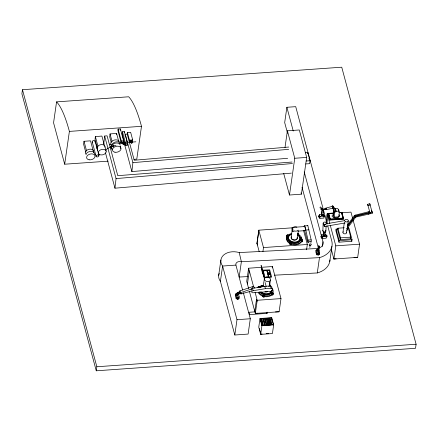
<?xml version="1.0" encoding="UTF-8"?>
<svg xmlns="http://www.w3.org/2000/svg" width="438" height="438" viewBox="0 0 438 438"><rect width="100%" height="100%" fill="white"/><g stroke="black" fill="none" stroke-linecap="round" stroke-linejoin="round"><path stroke-width="0.66" d="M125.054 143.04L124.852 141.95L124.797 143.029M326.732 235.951C326.847 234.182 327.416 237.593 326.825 236.734M322.85 230.815L323.173 223.243M325.861 230.957L326.124 225.915M333.187 208.17L333.137 207.481M104.507 145.761L101.901 136.059L95.369 136.618L95.041 139.487L97.471 148.542M103.691 144.354L104.638 136.037L107.091 135.829L117.784 175.682L292.08 162.027M118.742 141.452L116.579 133.387L110.042 133.946L109.719 136.815L111.214 142.399M116.448 134.532L116.579 133.387M291.374 173.125L114.964 188.192L116.059 178.594L104.638 136.037M125.065 136.191L125.279 134.274L127.195 134.11L134.209 160.242L288.746 147.042M287.651 158.288L131.876 171.586L132.895 162.646L125.279 134.274M286.715 237.982A7.649 5.322 7.7 0 1 287.082 237.106L287.186 236.334A0.996 0.695 7.7 0 1 287.142 235.124M291.182 237.325L292.387 228.346A3.104 2.163 7.7 0 0 292.491 229.474M286.622 238.436A7.649 5.322 7.7 0 0 289.721 243.528A0.996 0.695 7.7 0 0 290.12 244.503A0.996 0.695 7.7 0 0 291.467 244.316L291.571 243.539A7.649 5.322 7.7 0 0 301.399 241.135A0.996 0.695 7.7 0 0 302.559 240.791A0.996 0.695 7.7 0 0 302.105 239.893M297.243 238.59L298.278 230.892M291.467 244.316A7.649 5.322 7.7 0 0 301.295 241.913L301.399 241.135M22.48 89.708L21.9 93.759L96.261 370.8L415.52 348.292L416.1 344.241L341.739 67.2L22.48 89.708L96.842 366.754L96.261 370.8M134.061 159.322L136.782 159.131L141.49 126.319A107.157 21.955 86 0 0 128.673 96.787L56.568 101.873L53.567 122.81L64.682 164.212L108.213 161.146M64.682 164.212L69.39 131.4A107.157 21.955 86 0 0 56.568 101.873M93.606 152.298L90.529 140.833L84.008 141.293L83.592 144.168L85.678 151.931M118.118 129.128L117.915 130.524L121.102 142.399L123.396 142.235L123.593 140.844L120.406 128.969L118.118 129.128L121.304 141.003L121.102 142.399M120.204 130.36L120.406 128.969M121.479 142.427L121.622 142.958L120.921 142.739L121.102 141.479M124.71 143.598L125.224 145.525L127.146 145.389L127.458 143.182L124.354 131.608L122.432 131.739L122.12 133.946L124.359 142.312M124.195 132.709L124.354 131.608M123.609 142.892L123.73 144.14L125.213 144.036L125.284 143.516L125.093 142.788L123.609 142.892L123.73 144.14M125.093 142.788L125.213 144.036M125.224 145.525L125.542 143.319L122.432 131.739M127.173 134.11L127.403 132.522L130.644 132.298L132.698 139.946L132.473 141.534L129.232 141.764L129.456 140.176L127.403 132.522M130.683 140.981L130.754 140.494L131.427 140.45L131.931 143.073L131.258 143.122L130.683 140.981L131.362 140.932L131.427 140.45M131.039 141.567L131.761 141.184L131.926 142.295L131.247 142.339L131.088 141.233M131.258 143.122L130.754 140.494M131.718 141.518L131.761 141.184M218.688 275.354L220.889 260.035M243.287 292.579L250.312 318.755L248.116 334.074L234.801 335.01L220.396 281.36L222.597 266.041A14.246 10.184 9 0 1 224.026 254.713A14.246 10.184 9 0 1 239.23 252.578L317.342 248.499A8.525 6.055 8.2 0 0 318.311 248.291M238.989 298.601L239.225 296.948L238.414 293.914L235.622 294.112L235.387 295.77L236.197 298.798L237.314 298.721M236.197 298.798L236.438 297.145L235.622 294.112M236.909 295.212L237.248 292.814L237.768 292.781L237.604 295.842L237.084 295.88L236.909 295.212L237.423 295.174M237.084 295.88L237.248 292.814M237.593 293.975L237.768 292.781M234.801 335.01L236.996 319.691L222.597 266.041L235.912 265.099A4.429 3.148 8.2 0 1 241.371 261.716L319.483 257.632A22.541 16.014 8.2 0 0 331.818 241.157L327.744 225.997M249.359 291.204L255.327 313.444L279.105 311.768L280.993 298.596L272.392 266.534L248.614 268.215L246.72 281.382L248.658 288.598M247.437 284.038L249.173 271.921L248.461 269.271M259.192 251.636L256.947 243.265L258.82 230.185L292.546 227.804M257.035 243.347L258.677 231.899M257.478 245.012L256.947 243.265M262.926 251.5L263.49 247.574L258.82 230.185M258.234 286.759L258.327 287.525L258.234 286.759L258.814 286.463L259.526 286.666L259.625 287.432L259.526 286.666M254.779 311.402L256.52 299.285L257.046 301.256M258.814 286.463L258.196 287.027M255.327 313.444L257.216 300.276L255.113 292.42M268.62 277.008L264.985 277.342L270.881 276.772L269.14 270.279L263.238 270.848L266.89 270.438L268.609 277.084L266.879 270.514L263.249 270.772M327.213 224.021L295.716 106.664L286.885 107.288L284.684 122.607L287.52 133.157M264.109 274.095L262.723 274.139L261.541 269.173L262.077 269.036L262.039 269.354M263.096 295.53L263.714 294.966L264.426 295.168L264.525 295.935L263.227 296.028L263.096 295.53L263.676 295.234L264.388 295.436L264.525 295.935M259.997 318.508L258.754 327.181L260.681 334.369L272.42 333.542L273.662 324.876L271.735 317.681L259.997 318.508L261.929 325.702L260.681 334.369M263.227 296.028L263.134 295.261M284.996 147.518L287.394 130.809L299.307 129.971L306.677 157.423L301.404 194.182L289.491 195.019L283.698 173.453M263.944 296.23L264.557 295.672M267.738 273.838L270.662 273.482L270.585 274.024M272.201 267.853L272.392 266.534M266.468 313.717L266.66 312.371M271.637 293.778L271.889 293.011L272.573 292.962L273.005 293.679L272.786 294.177L272.102 294.221L271.637 293.778L271.889 293.011M272.102 294.221L271.675 293.509M272.573 292.962L273.005 293.679M272.786 294.177L273.044 293.411M270.054 320.194L270.23 318.946L260.238 319.652M270.903 322.488L271.549 317.983L260.364 318.771L262.138 325.385L273.328 324.596L271.549 317.983M289.491 195.019L294.763 158.26L287.394 130.809M286.89 235.639L287.147 234.877L287.832 234.828L288.297 235.277L288.045 236.038L286.89 235.639L287.848 235.852M287.361 236.087L287.191 235.458M287.832 234.828L288.259 235.545M288.045 236.038L288.297 235.277M289.792 243.227L290.044 242.466L290.728 242.417L291.16 243.134L290.941 243.632L290.257 243.676L289.792 243.227L290.044 242.466M291.571 243.539A0.996 0.695 7.7 0 1 290.224 243.725L289.83 242.964M290.728 242.417L290.005 242.734M290.941 243.632L291.199 242.866M307.673 153.749L307.843 152.572L305.264 152.752M297.769 233.761L298.519 233.7L298.617 234.467L298.037 234.763L298.656 234.199M298.519 233.7L298.617 234.467M307.843 152.572L310.033 160.73L309.611 163.675L305.74 163.949M301.076 240.555L301.328 239.794L302.012 239.745L302.477 240.194L302.225 240.96L301.076 240.555L301.941 240.807L301.979 240.265M301.541 241.004L302.477 240.194M302.012 239.745L302.444 240.462M306.573 249.748L307.328 244.481L303.523 230.311M309.814 247.426L310.142 245.132M319.313 215.764L319.472 214.658L323.616 214.368L324.164 216.41L323.923 218.064L319.784 218.359L319.373 216.826M319.784 218.359L320.019 216.701L319.472 214.658M318.284 250.049L316.055 250.207L315.814 251.861L316.466 254.286M322.04 209.682L321.399 215.633L322.894 215.529L323.534 209.578L322.04 209.682L322.658 210.87M321.399 215.633L322.176 210.202L323.671 210.098L322.959 209.621M316.63 254.894L316.866 253.235L316.055 250.207M323.014 213.196L323.271 211.39M318.453 245.877L317.676 251.308L317.972 252.403L318.678 252.354L319.461 246.922L319.165 245.827L318.453 245.877L318.749 246.972L317.972 252.403M323.458 215.474L323.616 214.368M318.683 251.111L318.842 250.01L319.658 253.038L319.417 254.697M321.503 236.454L321.738 234.795L323.518 234.669M324.7 234.587L325.883 234.505L326.43 236.547L326.195 238.201L322.05 238.496L322.286 236.838L321.738 234.795M274.495 275.19L317.287 272.951L319.483 257.632M323.616 231.456L323.145 236.197L324.646 236.093L325.335 231.264M323.145 236.197L323.841 231.368M322.313 246.446L322.981 241.781L304.224 171.899M326.069 221.579L327.186 213.793L328.544 213.7M324.766 233.761L325.023 231.954M333.345 213.18L328.035 213.552L329.633 220.095L343.578 219.109L341.974 212.572L340.649 212.665M326.972 222.887L327.744 217.505L327.033 214.85M328.615 214.166L328.724 213.388L334.123 213.01M325.724 235.611L325.883 234.505M329.633 220.095L328.035 213.552M328.724 213.388L330.23 219L330.121 219.777L332.82 219.586M333.975 209.703L333.296 214.406L334.041 217.166L338.623 216.843C339.603 214.291 340.091 206.889 335.393 208.57L336.138 211.33L334.714 212.463L334.041 217.166M329.732 261.689L331.927 246.37M338.366 210.722L338.558 209.38M338.114 228.948L336.083 229.09L335.864 230.634L338.963 242.176L351.829 241.272L352.048 239.728L348.949 228.182M344.306 227.755L337.879 228.209L337.632 229.945L340.222 239.597L350.499 238.874L350.75 237.133L348.161 227.486L347.991 228.641M353.072 219.969L359.565 244.18L357.676 257.352L333.898 259.028L335.793 245.855L330.345 225.57M338.848 212.676L341.547 212.485L342.998 218.502L330.17 219.405L328.664 213.793M341.974 212.572L343.578 219.109M338.963 242.176L339.182 240.637L336.083 229.09M341.547 212.485L343.053 218.097L342.943 218.874L341.591 218.967M340.222 239.597L340.474 237.861L337.879 228.209M342.938 232.348L344.367 222.394M346.546 232.781L348.259 220.834M347.372 228.313L355.749 217.1L355.492 215.074L369.727 211.472M347.208 226.807L354.605 217.182L355.749 217.1L355.848 216.41L370.083 212.808L372.032 211.877M368.281 211.839L368.495 214.198L372.382 213.142L371.676 210.541M368.643 213.175L368.495 214.198L355.749 217.1M263.101 286.364L264.432 278.683M272.918 294.144A0.996 0.706 9.8 0 1 272.792 294.993A0.996 0.706 9.8 0 1 271.598 295.026A7.649 5.398 9.8 0 1 264.661 296.641A0.996 0.706 9.8 0 1 263.468 297.063A0.996 0.706 9.8 0 1 262.734 296.143L262.866 295.382A7.649 5.398 9.8 0 1 258.655 292.157M264.661 296.641L264.793 295.88A7.649 5.398 9.8 0 0 271.73 294.265A0.996 0.706 9.8 0 0 273.077 294.095A0.996 0.706 9.8 0 0 272.677 293.099A7.649 5.398 9.8 0 0 271.889 288.045M269.589 285.193L270.47 280.074M271.598 295.026L271.73 294.265M319.433 215.753C319.789 214.702 320.085 217.894 319.537 217.078M122.766 142.251L123.012 143.533L122.958 142.109M290.876 243.238L290.257 243.424L290.202 242.92M263.452 295.551L263.66 296L264.218 295.853M237.785 294.221L238.885 293.361L237.785 294.221L237.161 294.046L237.818 293.925M237.199 294.166L237.226 293.871M122.875 142.109L122.717 142.996L123.324 144.819L123.248 142.722M323.89 216.925L323.906 215.939M120.921 142.739L121.058 142.454M237.823 294.117L238.124 292.94L237.631 292.694L237.067 293.236L237.631 292.694M287.131 236.208L287.58 236.071A0.613 0.427 7.7 0 0 286.863 236.334M272.66 293.931L272.677 293.619M333.094 207.229L332.825 206.216L332.803 206.495M123.155 143.423C124.277 142.892 123.177 144.584 123.155 143.423L123.626 143.385M123.204 143.834L123.204 143.357M123.68 143.801L123.719 143.505L123.248 143.538M347.449 224.924L354.216 215.852L355.492 215.074M347.416 226.441L355.393 215.764L369.891 212.386L370.126 213.279M237.067 293.236L237.495 292.622L238.732 292.754L237.495 292.622M334.429 212.184L336.001 210.82L333.132 207.234L332.749 205.811L332.081 206.117L334.429 212.184L332.891 208.001M324.043 209.068L323.468 209.813C331.347 208.192 322.04 210.579 320.698 209.309M333.772 214.127L333.247 214.762L333.778 215.731M326.337 209.101L326.458 209.594L325.916 208.099L332.825 206.216M258.628 286.994L258.661 287.454M354.605 217.182L355.848 216.41M309.414 157.412L309.688 159.678L309.431 159.361M326.091 237.046L326.08 235.551M323.414 209.643L326.009 208.313L326.173 208.691M259.663 287.169L258.365 287.257M333.521 214.406L332.311 215.2L332.053 216.186C333.619 218.491 338.152 218.463 339.702 216.148L338.935 214.735M332.464 207.541L333.132 207.234M301.574 240.21L301.634 240.796M298.086 234.533L298.048 233.996M325.626 208.899L323.441 209.709L326.009 208.313M321.919 209.025L323.441 209.753L326.14 208.806L326.343 209.331M254.708 287.974A2.59 1.747 -15 0 0 252.222 286.753L239.378 291.084L239.865 292.912L240.9 293.986L251.346 291.1M239.865 292.912L252.715 288.582L252.222 286.753M319.817 207.727L323.441 209.753L326.217 208.844M320.293 206.856L323.441 209.753L326.179 208.959M336.138 211.33L338.174 211.182L339.297 212.14M369.781 203.725L370.143 205.061L368.008 205.641L367.646 204.305L369.781 203.725L372.382 213.142M262.209 270.011L262.866 272.879L261.103 265.406L264.245 277.67L265.696 277.626M263.063 272.732L264.037 276.821M263.123 273.416L263.928 276.849M326.458 209.594L333.17 208.198M272.233 293.411L271.916 293.674L272.195 294.013M326.08 223.818L344.695 220.626M324.388 224.502L325.861 224.251M324.454 226.501L345.062 222.969M251.538 290.301A1.522 1.024 -15 0 1 251.215 289.255A1.522 1.024 -15 0 1 252.491 288.401L264.776 286.348L270.454 285.948A2.475 1.67 -15 0 1 271.757 287.826M253.115 290.706L265.395 288.658L271.073 288.259A2.475 1.67 -15 0 1 272.48 289.775A2.475 1.67 -15 0 1 270.602 291.527L252.721 292.787A1.522 1.024 -15 0 1 251.751 291.807A1.522 1.024 -15 0 1 253.109 290.712L252.491 288.396M109.434 144.485L110.787 144.37M119.547 143.62L123.587 143.275M132.895 162.646L288.669 149.342M116.059 178.594L292.469 163.527M69.39 131.4L141.49 126.319M129.456 140.176L132.698 139.946M121.304 141.003L123.593 140.844M131.296 142.005L131.969 141.961M126.828 142.443L135.846 141.808M131.323 142.635L132.002 142.591M125.542 143.319L127.458 143.182M123.16 143.659L123.631 143.626M123.806 143.62L125.284 143.516M123.253 143.774L123.724 143.741M294.763 158.26L306.677 157.423M306.162 161.003L310.033 160.73M331.259 213.509L333.296 213.361M342.133 212.742L350.964 212.118L352.716 218.661M320.019 216.701L324.164 216.41M354.216 215.852L355.393 215.764M330.23 219L343.053 218.097M329.688 219.723L343.633 218.737M335.519 219.394L339.57 219.109M304.087 226.709A2.475 0.509 86 0 1 304.684 225.882L307.843 225.658L311.166 239.86A1.522 0.312 86 0 1 311.259 241.76A1.522 0.312 86 0 1 310.887 242.006M292.299 227.426L304.695 226.555A2.07 0.422 86 0 1 305.291 228.335L305.33 228.871A2.07 0.422 86 0 1 305.182 230.508M304.684 225.882L305.801 230.032L308.96 229.808M292.688 231.521L293.991 231.428M297.906 231.149L305.083 230.645A2.07 0.422 86 0 1 304.968 230.645M287.399 235.825L288.084 235.775M322.286 236.838L326.43 236.547M305.801 230.032L308.007 240.084L311.166 239.876M340.474 237.861L350.75 237.133M290.295 243.413L290.98 243.364M339.182 240.637L352.048 239.728M263.49 247.574L307.328 244.481M318.749 246.972L319.461 246.922M335.793 245.855L359.565 244.18M316.866 253.235L319.658 253.038M333.882 258.951L336.154 258.792M354.024 257.517L357.676 257.352M267.64 277.489L271.637 277.101L269.693 269.857L262.242 270.18M237.429 293.487L237.944 293.449M272.14 293.958L272.825 293.909M236.438 297.145L239.225 296.948M257.216 300.276L280.993 298.596M254.932 311.861L248.97 312.278L249.589 314.594L267.476 313.329L267.164 312.174M255.31 313.373L257.582 313.214M275.453 311.933L279.105 311.768M236.996 319.691L250.312 318.755M260.495 320.605L270.487 319.899M260.813 321.782L270.804 321.076M261.125 322.959L271.122 322.253M261.437 324.115L271.429 323.408M261.727 325.188L271.719 324.487L270.23 318.946M261.929 325.702L273.662 324.876M262.105 333.97L260.895 334.057L260.156 331.298M266.216 333.679L268.505 333.521M96.842 366.754L416.1 344.241M248.001 276.575L239.17 277.035L241.371 261.716L239.23 252.578M287.498 235.967L287.082 236.306M237.161 294.046L237.85 294.04L238.267 293.438M263.265 295.76L263.983 295.968M322.713 208.97L323.441 209.753M237.67 292.808L238.124 292.94M241.677 293.772L240.555 292.683L240.062 290.854M332.749 205.811L335.618 209.391M325.916 208.099L326.124 208.526M120.691 148.57L120.472 146.04L120.368 146.872M126.823 141.54L127.025 142.459M122.925 141.95L123.198 144.255L122.919 142.585L119.503 142.826A4.462 2.831 -25.9 0 0 112.331 143.91A4.725 3.882 -15.7 0 0 112.418 149.73M239.86 291.883A0.695 0.465 -15 0 0 238.622 292.37L238.661 292.485A0.695 0.465 -15 0 0 238.858 292.661M238.984 293.701L238.945 293.58A0.695 0.465 -15 0 1 239.865 292.967A0.695 0.465 -15 0 1 240.101 293.723A0.695 0.465 -15 0 1 238.984 293.701L238.622 292.37M367.646 204.305L370.247 213.722M351.484 239.986L351.829 241.272M350.154 237.588L350.499 238.874M334.276 210.826L334.714 212.463M329.283 216.657L329.951 219.153M327.186 213.793L329.819 223.61M322.757 215.009L322.894 215.529M331.429 249.819L333.898 259.028M324.503 235.573L324.646 236.093M286.885 107.288L293.252 131.022M321.64 236.963L322.05 238.496M302.028 187.218L318.306 247.87M301.054 192.873L301.404 194.182M304.569 230.454L307.728 242.23A1.522 0.312 86 0 0 308.1 241.984A1.522 0.312 86 0 0 308.007 240.09M269.025 272.622L269.534 274.533M270.454 285.948L271.073 288.259M269.211 281.853L270.427 286.386M270.022 285.505L270.12 286.271L269.983 285.773M263.26 270.695L264.985 277.342M261.278 266.518L264.245 277.67M265.138 282.543L266.178 286.425M264.776 286.348L265.395 288.658M269.041 319.034L270.651 325.045M267.848 319.116L269.463 325.127M266.654 319.203L268.27 325.21M265.006 319.318L266.622 325.33M263.402 319.428L265.012 325.439M248.614 268.215L253.706 287.186M261.448 319.57L263.057 325.582M259.416 328.544L260.008 330.75M235.912 265.099L242.586 289.961M131.362 140.932L131.931 143.073M126.801 144.102L127.146 145.389M124.436 143.878L131.876 171.586M110.042 133.946L112.04 141.386M104.917 146.462L106.177 151.159A4.046 2.727 -15 0 1 100.789 154.915A4.046 2.727 -15 0 1 99.776 150.305A4.046 2.727 -15 0 1 106.177 151.159M105.476 152.84L114.964 188.192M95.369 136.618L97.97 146.319M97.061 148.4L98.32 153.092M95.062 141.156L97.526 150.316M98.402 153.59L98.928 155.556A1.467 0.991 -15 0 1 96.99 156.93A1.467 0.991 -15 0 1 96.595 155.266A1.467 0.991 -15 0 1 98.928 155.556M92.215 141.879L96.081 156.278M84.008 141.293L86.614 150.995M261.267 266.534L261.962 269.452M324.58 216.536C325.111 217.681 324.569 214.259 324.542 216.202M309.009 158.31L309.047 158.917M262.734 296.143A7.649 5.398 9.8 0 1 258.524 292.918M273.011 292.518A7.649 5.398 9.8 0 1 272.759 293.433M264.218 296.74A0.613 0.433 9.8 0 1 263.265 296.767M272.693 294.292A0.613 0.433 9.8 0 1 272.617 294.807M259.46 286.819A7.649 5.398 9.8 0 1 262.515 285.308M264.793 295.88A0.996 0.706 9.8 0 1 263.599 296.302A0.996 0.706 9.8 0 1 262.866 295.382M270.038 285.817A0.996 0.706 9.8 0 1 270.18 286.184M258.037 287.52A0.996 0.706 9.8 0 1 258.705 286.698M258.371 287.547A0.613 0.433 9.8 0 1 258.573 286.967M272.595 293.356A0.613 0.433 9.8 0 1 272.71 294.073A0.613 0.433 9.8 0 1 271.741 293.821A0.613 0.433 9.8 0 1 272.294 293.274M271.856 290.12A6.455 4.555 9.8 0 1 267.503 294.938A6.455 4.555 9.8 0 1 259.75 291.867M261.404 286.545A6.455 4.555 9.8 0 1 262.811 286.014M272.009 290.898A6.455 4.555 9.8 0 1 267.038 294.571A6.455 4.555 9.8 0 1 260.084 291.817M260.353 286.912A6.455 4.555 9.8 0 1 262.882 285.592M271.429 290.816A5.869 4.145 9.8 0 1 267.399 294.101A5.869 4.145 9.8 0 1 261.174 292.294M260.829 287.186A5.869 4.145 9.8 0 1 261.853 286.468M271.489 290.46A5.869 4.145 9.8 0 1 267.459 293.745A5.869 4.145 9.8 0 1 261.234 291.938M260.194 287.739A5.869 4.145 9.8 0 1 263.194 285.631M267.388 291.604A3.104 2.19 9.8 0 1 265.072 291.73M264.267 279.302A2.07 1.391 -15 0 1 265.171 277.566A2.07 1.391 -15 0 1 267.629 277.413M268.614 286.288A2.07 1.391 -15 0 1 269.14 286.255M267.273 291.467A2.891 2.042 9.8 0 1 265.116 291.588M220.396 281.36A14.246 10.184 9 0 1 219.219 273.4M329.956 259.969A22.541 16.014 8.2 0 1 317.287 272.951M322.981 241.781A8.525 6.055 8.2 0 1 319.225 247.996M237.188 298.415A0.942 0.635 -15 0 1 236.98 297.539A0.942 0.635 -15 0 1 238.267 297.21A0.942 0.635 -15 0 1 238.475 298.086M299.91 237.976A5.869 4.084 7.7 0 1 295.71 242.384A5.869 4.084 7.7 0 1 288.686 239.372A5.869 4.084 7.7 0 1 291.659 234.439M297.484 235.173A5.869 4.084 7.7 0 1 299.439 236.925M299.91 237.221A6.455 4.495 7.7 0 1 293.586 243.221A6.455 4.495 7.7 0 1 288.817 235.825M297.813 234.856A6.455 4.495 7.7 0 1 298.732 241.809A6.455 4.495 7.7 0 1 288.921 240.571A6.455 4.495 7.7 0 1 291.407 234.051M297.533 234.806A5.869 4.084 7.7 0 1 298.371 241.124A5.869 4.084 7.7 0 1 289.447 240.002A5.869 4.084 7.7 0 1 291.708 234.078M297.139 237.462A3.104 2.163 7.7 0 1 294.007 240.106A3.104 2.163 7.7 0 1 291.44 236.805M298.19 230.131A3.104 2.163 7.7 0 1 294.051 230.831M293.099 227.388A3.104 2.163 7.7 0 1 296.789 227.125M298.059 233.848A0.613 0.427 7.7 0 1 298.486 234.445A0.613 0.427 7.7 0 1 297.626 234.609M287.98 235.42A0.613 0.427 7.7 0 1 288.001 236.022A0.613 0.427 7.7 0 1 287.142 235.978A0.613 0.427 7.7 0 1 287.12 235.376M297.035 238.546A2.891 2.015 7.7 0 1 295.809 239.75M295.135 239.936A2.891 2.015 7.7 0 1 291.385 237.369M287.186 236.334A7.649 5.322 7.7 0 0 289.825 242.756A0.996 0.695 7.7 0 0 290.224 243.725M291.193 233.64A7.649 5.322 7.7 0 0 288.133 235.173A0.996 0.695 7.7 0 0 287.892 235.091M301.864 239.81A7.649 5.322 7.7 0 0 298.765 234.713A0.996 0.695 7.7 0 0 298.661 233.936A0.996 0.695 7.7 0 0 297.605 233.635M307.35 225.773A2.475 0.509 86 0 1 307.843 225.658M301.141 237.812A7.649 5.322 7.7 0 1 301.705 239.186M287.082 237.106A0.996 0.695 7.7 0 1 286.682 236.137M298.47 234.642A0.996 0.695 7.7 0 1 298.738 234.965M302.477 241.119A0.996 0.695 7.7 0 1 301.295 241.913M308.982 242.751A1.122 0.69 -13.4 0 1 309.201 241.513A1.122 0.69 -13.4 0 1 310.734 242.011M291.144 244.125A0.613 0.427 7.7 0 1 290.033 244.174M302.1 241.595A0.613 0.427 7.7 0 1 301.24 241.552M302.056 240.139A0.613 0.427 7.7 0 1 302.204 240.818A0.613 0.427 7.7 0 1 301.245 240.681A0.613 0.427 7.7 0 1 301.59 240.073M316.877 250.317A0.843 0.569 -15 0 1 318.021 250.322M317.84 254.341A0.761 0.509 -15 0 1 317.435 253.684A0.761 0.509 -15 0 1 318.486 253.312A0.761 0.509 -15 0 1 318.711 254.035M346.365 232.107A1.818 1.292 8.2 0 1 344.618 233.848A1.818 1.292 8.2 0 1 343.239 231.735M347.564 229.282A1.188 0.843 8.2 0 1 346.628 230.213M324.186 224.196A1.188 0.345 80.3 0 1 324.657 225.636A1.188 0.345 80.3 0 1 324.355 226.457A1.188 0.345 80.3 0 1 323.885 225.023M325.62 230.344A1.522 1.199 13.2 0 1 324.427 232.102A1.522 1.199 13.2 0 1 323.02 230.218M347.526 227.256A1.188 0.843 8.2 0 1 347.69 228.203A1.188 0.843 8.2 0 1 346.551 228.592M235.929 294.139A0.827 0.558 -15 0 1 237.139 293.274M316.422 250.361A0.843 0.569 -15 0 1 316.964 249.397A0.843 0.569 -15 0 1 317.922 249.95M92.522 142.312A1.467 0.991 -15 0 1 92.637 140.937A1.467 0.991 -15 0 1 94.586 140.62A1.467 0.991 -15 0 1 94.811 141.945M85.624 153.804A4.298 2.896 -15 0 1 89.062 149.303A4.298 2.896 -15 0 1 93.716 152.002M86.001 154.669A4.325 2.913 -15 0 1 90.661 151.356A4.325 2.913 -15 0 1 94.455 154.072A7.353 4.949 -15 0 0 95.385 154.329M99.607 154.214A7.353 4.949 -15 0 1 98.523 154.417M97.346 149.057A4.046 2.727 -15 0 1 100.401 144.77A4.046 2.727 -15 0 1 104.934 147.184M111.022 144.573A4.402 2.962 -15 0 1 114.028 140.122A4.402 2.962 -15 0 1 119.344 141.972M120.193 145.137A4.402 2.962 -15 0 0 115.999 143.04A4.402 2.962 -15 0 0 111.63 146.215A4.604 3.241 4.8 0 0 112.166 148.975M106.084 149.654A26.039 23.772 52.7 0 1 114.077 145.816M115.057 145.597A26.039 23.772 52.7 0 1 116.043 145.416M318.694 216.005C319.105 220.035 319.264 213.974 318.694 216.005M320.999 236.405C321.087 238.902 321.53 235.54 320.999 236.405M321.755 236.35C321.831 238.803 322.308 235.567 321.755 236.35M239.405 293.449L239.849 293.405L239.405 293.449M318.733 246.331L319.149 246.419L318.733 246.331M269.441 272.595L267.919 272.699L268.428 274.61L269.956 274.5L269.441 272.595M267.257 277.161L266.468 277.205A3.104 2.19 9.8 0 0 265.22 280.709A3.104 2.19 9.8 0 0 270.323 280.43A3.104 2.19 9.8 0 0 267.257 277.161M263.397 296.006A0.613 0.433 9.8 0 0 264.404 295.88A0.613 0.433 9.8 0 0 263.643 295.294A0.613 0.433 9.8 0 0 263.397 296.006M292.069 228.214A2.07 0.422 86 0 0 292.573 231.521A2.07 0.422 86 0 0 292.83 228.685A2.07 0.422 86 0 0 292.069 228.214M290.235 243.49A0.613 0.427 7.7 0 0 291.248 243.353A0.613 0.427 7.7 0 0 290.482 242.789A0.613 0.427 7.7 0 0 290.235 243.49M309.825 245.296A1.122 0.69 -13.4 0 0 311.325 244.327A1.122 0.69 -13.4 0 0 309.551 244.136A1.122 0.69 -13.4 0 0 309.825 245.296M345.089 221.376A1.818 1.292 8.2 0 0 348.166 221.163A1.818 1.292 8.2 0 0 346.108 219.323A1.818 1.292 8.2 0 0 345.089 221.376M323.677 224.146A1.56 1.226 13.2 0 0 326.228 223.709A1.56 1.226 13.2 0 0 324.246 222.093A1.56 1.226 13.2 0 0 323.677 224.146M237.648 299.395A0.942 0.635 -15 0 0 238.891 298.513A0.942 0.635 -15 0 0 237.396 298.327A0.942 0.635 -15 0 0 237.648 299.395M318.043 255.108A0.761 0.509 -15 0 0 319.045 254.396A0.761 0.509 -15 0 0 317.84 254.243A0.761 0.509 -15 0 0 318.043 255.108M89.128 159.799A4.298 2.896 -15 0 0 94.997 155.923A4.298 2.896 -15 0 0 88.29 154.844A4.298 2.896 -15 0 0 89.128 159.799M115.008 152.249A4.402 2.962 -15 0 0 121.041 148.301A4.402 2.962 -15 0 0 114.198 147.168A4.402 2.962 -15 0 0 115.008 152.249M113.579 146.735A0.991 0.613 -59.5 0 0 113.902 145.181A0.991 0.613 -59.5 0 0 112.686 146.166A0.991 0.613 -59.5 0 0 113.579 146.735"/></g></svg>
